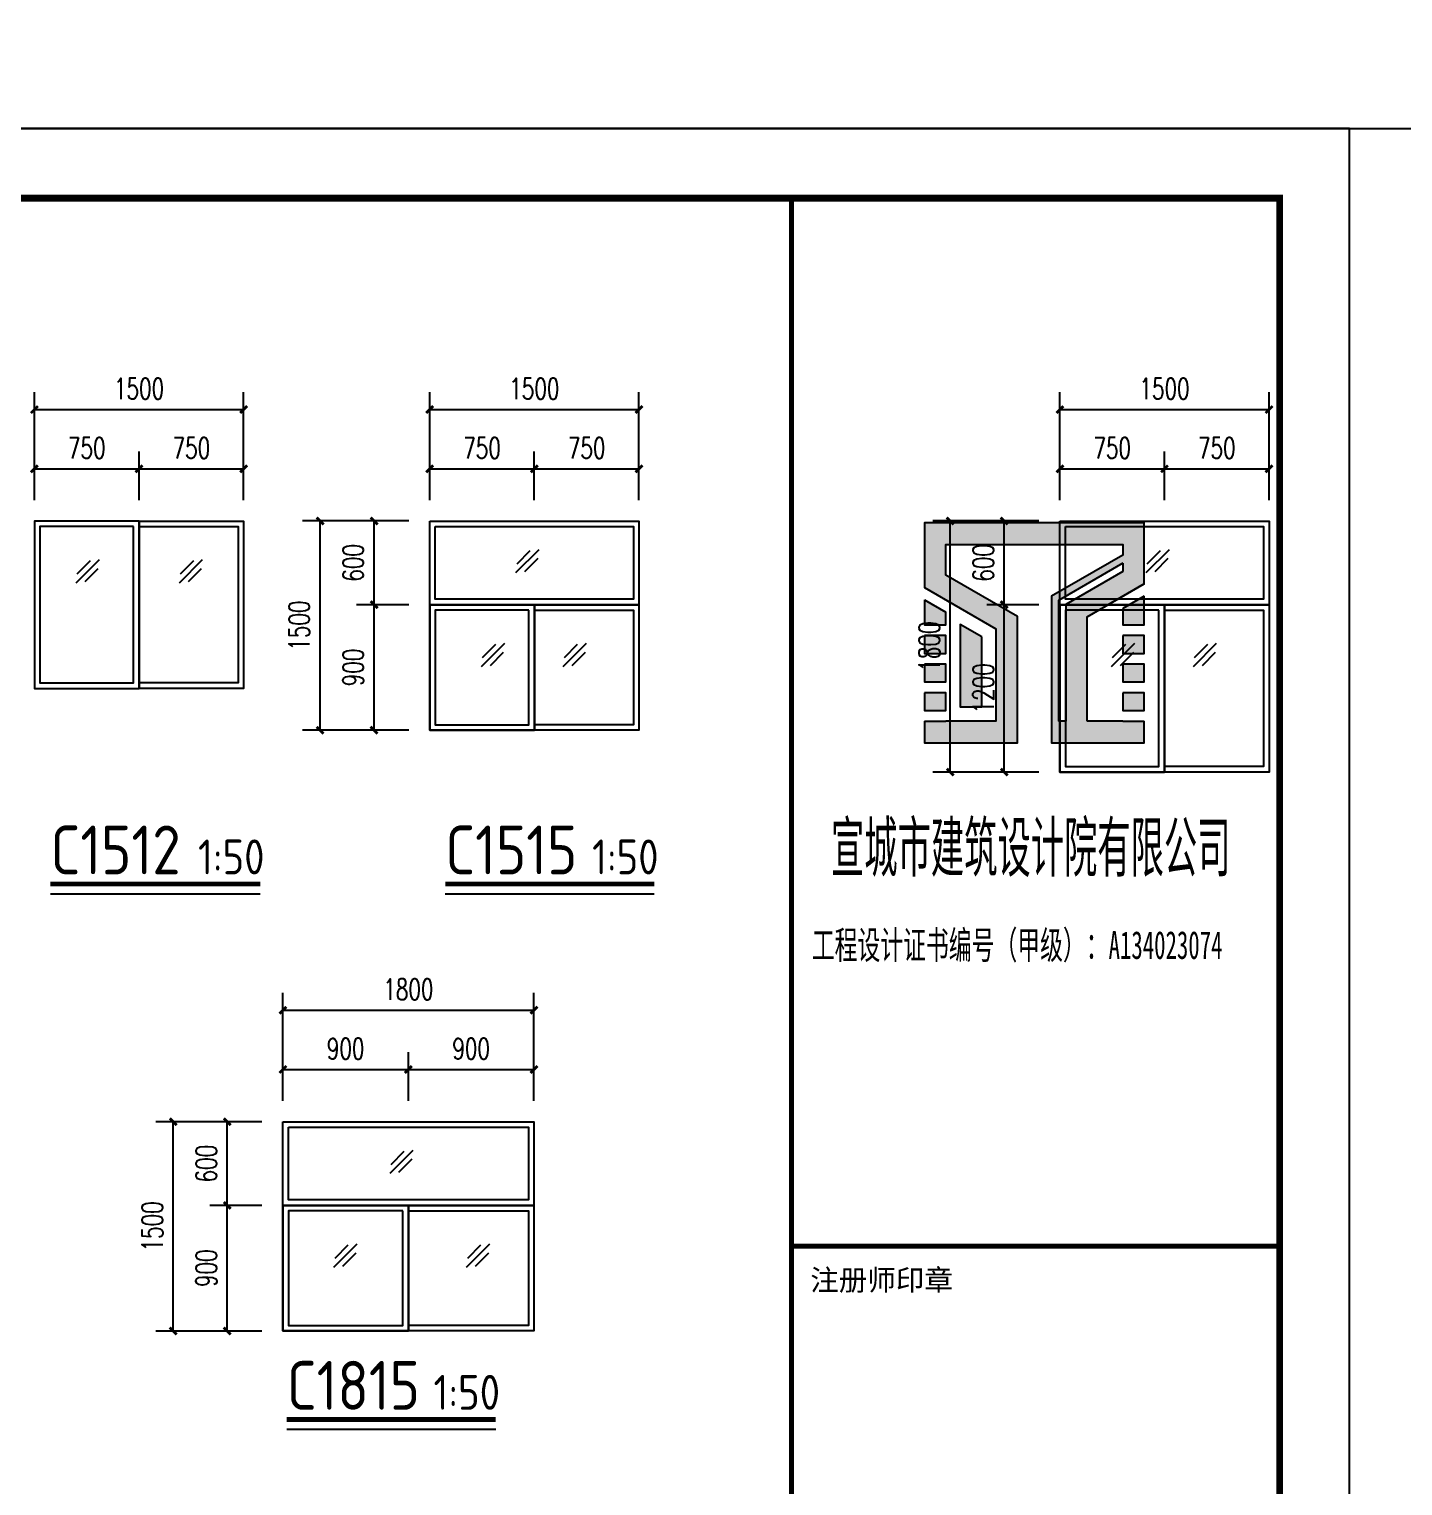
# Model space of a CAD drawing. Extents: x -4747 to 1060961, y -766984 to 396631.
# Drawn here: x 471905 to 481754, y -342545 to -332102 of the extents above; entities that cross this region are included whole.
import ezdxf
from ezdxf.enums import TextEntityAlignment as Align

# ---------------------------------------------------------------- set-up
doc = ezdxf.new("R2010")
doc.units = 0
doc.header["$LTSCALE"] = 1000
doc.header["$MEASUREMENT"] = 0
doc.layers.get('0').update_dxf_attribs({"linetype": 'CONTINUOUS'})
doc.layers.get('DEFPOINTS').update_dxf_attribs({"linetype": 'CONTINUOUS'})
for name, color, linetype in [('BZ_标准图框', 7, 'CONTINUOUS'), ('DIM_SYMB', 3, 'CONTINUOUS'), ('PUB_DIM', 3, 'CONTINUOUS'), ('PUB_TEXT', 7, 'CONTINUOUS'), ('PUB_TITLE', 4, 'CONTINUOUS'), ('窗户', 140, 'CONTINUOUS')]:
    doc.layers.add(name, color=color, linetype=linetype)
doc.styles.add('DIM_FONT', font='SIMPLEX', dxfattribs={"width": 0.7, "bigfont": 'GBCBIG'})
doc.styles.add('HT', font='simhei.ttf')
doc.styles.get("Standard").update_dxf_attribs({"font": 'gbenor.shx', "bigfont": 'gbcbig.shx'})
doc.dimstyles.new('DIMN50', dxfattribs={"dimscale": 0.5, "dimtxt": 300, "dimasz": 100, "dimexe": 250, "dimexo": 300, "dimgap": 150, "dimtad": 1, "dimdec": 0, "dimzin": 0, "dimtxsty": 'DIM_FONT', "dimblk": 'ARCHTICK', "dimcen": 0.09, "dimclrt": 7, "dimazin": 3, "dimtfac": 1, "dimtdec": 0, "dimtix": 1, "dimtmove": 0, "dimatfit": 3, "dimtolj": 1, "dimtzin": 0})

# ---------------------------------------------------------------- blocks, each defined once
blk = doc.blocks.new('_ARCHTICK')
at = {"color": 0, "linetype": 'BYBLOCK', "const_width": 0.4}
blk.add_lwpolyline([(-0.5, -0.5), (0.5, 0.5)], dxfattribs=at)
blk = doc.blocks.new('*D249')
at = {"layer": 'DEFPOINTS', "color": 0}
for p in [(472938, -339935), (473724, -339935), (473724, -341435)]:
    blk.add_point(p, dxfattribs=at)
at = {"layer": 'PUB_DIM', "color": 0}
for p, q in [((473574, -339935), (472813, -339935)), ((472938, -341435), (472938, -339935)), ((473574, -341435), (472813, -341435))]:
    blk.add_line(p, q, dxfattribs=at)
at = {"layer": 'PUB_DIM', "color": 0, "xscale": 50, "yscale": 50, "zscale": 50}
for p, rotation in [((472938, -339935), 90), ((472938, -341435), 270)]:
    blk.add_blockref('_ARCHTICK', p, dxfattribs=dict(at, rotation=rotation))
at = {"layer": 'PUB_DIM', "color": 7, "insert": (472788, -340685), "char_height": 150, "attachment_point": 5, "rotation": 90, "style": 'DIM_FONT'}
blk.add_mtext('\\A1;1500', dxfattribs=at)
blk = doc.blocks.new('*D250')
at = {"layer": 'DEFPOINTS', "color": 0}
for p in [(473325, -339935), (473724, -339935), (473724, -340535)]:
    blk.add_point(p, dxfattribs=at)
at = {"layer": 'PUB_DIM', "color": 0}
for p, q in [((473574, -339935), (473200, -339935)), ((473325, -340535), (473325, -339935)), ((473574, -340535), (473200, -340535))]:
    blk.add_line(p, q, dxfattribs=at)
at = {"layer": 'PUB_DIM', "color": 0, "xscale": 50, "yscale": 50, "zscale": 50}
for p, rotation in [((473325, -339935), 90), ((473325, -340535), 270)]:
    blk.add_blockref('_ARCHTICK', p, dxfattribs=dict(at, rotation=rotation))
at = {"layer": 'PUB_DIM', "color": 7, "insert": (473175, -340235), "char_height": 150, "attachment_point": 5, "rotation": 90, "style": 'DIM_FONT'}
blk.add_mtext('\\A1;600', dxfattribs=at)
blk = doc.blocks.new('*D251')
at = {"layer": 'DEFPOINTS', "color": 0}
for p in [(473325, -340535), (473724, -340535), (473724, -341435)]:
    blk.add_point(p, dxfattribs=at)
at = {"layer": 'PUB_DIM', "color": 0}
for p, q in [((473574, -340535), (473200, -340535)), ((473325, -341435), (473325, -340535)), ((473574, -341435), (473200, -341435))]:
    blk.add_line(p, q, dxfattribs=at)
at = {"layer": 'PUB_DIM', "color": 0, "xscale": 50, "yscale": 50, "zscale": 50}
for p, rotation in [((473325, -340535), 90), ((473325, -341435), 270)]:
    blk.add_blockref('_ARCHTICK', p, dxfattribs=dict(at, rotation=rotation))
at = {"layer": 'PUB_DIM', "color": 7, "insert": (473175, -340985), "char_height": 150, "attachment_point": 5, "rotation": 90, "style": 'DIM_FONT'}
blk.add_mtext('\\A1;900', dxfattribs=at)
blk = doc.blocks.new('*D252')
at = {"layer": 'DEFPOINTS', "color": 0}
for p in [(475524, -339135), (473724, -339935), (475524, -339935)]:
    blk.add_point(p, dxfattribs=at)
at = {"layer": 'PUB_DIM', "color": 0}
for p, q in [((473724, -339785), (473724, -339010)), ((475524, -339785), (475524, -339010)), ((473724, -339135), (475524, -339135))]:
    blk.add_line(p, q, dxfattribs=at)
at = {"layer": 'PUB_DIM', "color": 0, "xscale": 50, "yscale": 50, "zscale": 50, "rotation": 180}
blk.add_blockref('_ARCHTICK', (473724, -339135), dxfattribs=at)
at = {"layer": 'PUB_DIM', "color": 0, "xscale": 50, "yscale": 50, "zscale": 50}
blk.add_blockref('_ARCHTICK', (475524, -339135), dxfattribs=at)
at = {"layer": 'PUB_DIM', "color": 7, "insert": (474624, -338985), "char_height": 150, "attachment_point": 5, "style": 'DIM_FONT'}
blk.add_mtext('\\A1;1800', dxfattribs=at)
blk = doc.blocks.new('*D253')
at = {"layer": 'DEFPOINTS', "color": 0}
for p in [(474624, -339560), (473724, -339935), (474624, -339935)]:
    blk.add_point(p, dxfattribs=at)
at = {"layer": 'PUB_DIM', "color": 0}
for p, q in [((473724, -339785), (473724, -339435)), ((474624, -339785), (474624, -339435)), ((473724, -339560), (474624, -339560))]:
    blk.add_line(p, q, dxfattribs=at)
at = {"layer": 'PUB_DIM', "color": 0, "xscale": 50, "yscale": 50, "zscale": 50, "rotation": 180}
blk.add_blockref('_ARCHTICK', (473724, -339560), dxfattribs=at)
at = {"layer": 'PUB_DIM', "color": 0, "xscale": 50, "yscale": 50, "zscale": 50}
blk.add_blockref('_ARCHTICK', (474624, -339560), dxfattribs=at)
at = {"layer": 'PUB_DIM', "color": 7, "insert": (474174, -339410), "char_height": 150, "attachment_point": 5, "style": 'DIM_FONT'}
blk.add_mtext('\\A1;900', dxfattribs=at)
blk = doc.blocks.new('*D254')
at = {"layer": 'DEFPOINTS', "color": 0}
for p in [(475524, -339560), (474624, -339935), (475524, -339935)]:
    blk.add_point(p, dxfattribs=at)
at = {"layer": 'PUB_DIM', "color": 0}
for p, q in [((474624, -339785), (474624, -339435)), ((475524, -339785), (475524, -339435)), ((474624, -339560), (475524, -339560))]:
    blk.add_line(p, q, dxfattribs=at)
at = {"layer": 'PUB_DIM', "color": 0, "xscale": 50, "yscale": 50, "zscale": 50, "rotation": 180}
blk.add_blockref('_ARCHTICK', (474624, -339560), dxfattribs=at)
at = {"layer": 'PUB_DIM', "color": 0, "xscale": 50, "yscale": 50, "zscale": 50}
blk.add_blockref('_ARCHTICK', (475524, -339560), dxfattribs=at)
at = {"layer": 'PUB_DIM', "color": 7, "insert": (475074, -339410), "char_height": 150, "attachment_point": 5, "style": 'DIM_FONT'}
blk.add_mtext('\\A1;900', dxfattribs=at)
blk = doc.blocks.new('*D270')
at = {"layer": 'DEFPOINTS', "color": 0}
for p in [(478509, -335628), (479295, -335628), (479295, -337428)]:
    blk.add_point(p, dxfattribs=at)
at = {"layer": 'PUB_DIM', "color": 0}
for p, q in [((479145, -335628), (478384, -335628)), ((478509, -337428), (478509, -335628)), ((479145, -337428), (478384, -337428))]:
    blk.add_line(p, q, dxfattribs=at)
at = {"layer": 'PUB_DIM', "color": 0, "xscale": 50, "yscale": 50, "zscale": 50}
for p, rotation in [((478509, -335628), 90), ((478509, -337428), 270)]:
    blk.add_blockref('_ARCHTICK', p, dxfattribs=dict(at, rotation=rotation))
at = {"layer": 'PUB_DIM', "color": 7, "insert": (478359, -336528), "char_height": 150, "attachment_point": 5, "rotation": 90, "style": 'DIM_FONT'}
blk.add_mtext('\\A1;1800', dxfattribs=at)
blk = doc.blocks.new('*D271')
at = {"layer": 'DEFPOINTS', "color": 0}
for p in [(478896, -335628), (479295, -335628), (479295, -336228)]:
    blk.add_point(p, dxfattribs=at)
at = {"layer": 'PUB_DIM', "color": 0}
for p, q in [((479145, -335628), (478771, -335628)), ((478896, -336228), (478896, -335628)), ((479145, -336228), (478771, -336228))]:
    blk.add_line(p, q, dxfattribs=at)
at = {"layer": 'PUB_DIM', "color": 0, "xscale": 50, "yscale": 50, "zscale": 50}
for p, rotation in [((478896, -335628), 90), ((478896, -336228), 270)]:
    blk.add_blockref('_ARCHTICK', p, dxfattribs=dict(at, rotation=rotation))
at = {"layer": 'PUB_DIM', "color": 7, "insert": (478746, -335928), "char_height": 150, "attachment_point": 5, "rotation": 90, "style": 'DIM_FONT'}
blk.add_mtext('\\A1;600', dxfattribs=at)
blk = doc.blocks.new('*D272')
at = {"layer": 'DEFPOINTS', "color": 0}
for p in [(478896, -336228), (479295, -336228), (479295, -337428)]:
    blk.add_point(p, dxfattribs=at)
at = {"layer": 'PUB_DIM', "color": 0}
for p, q in [((479145, -336228), (478771, -336228)), ((478896, -337428), (478896, -336228)), ((479145, -337428), (478771, -337428))]:
    blk.add_line(p, q, dxfattribs=at)
at = {"layer": 'PUB_DIM', "color": 0, "xscale": 50, "yscale": 50, "zscale": 50}
for p, rotation in [((478896, -336228), 90), ((478896, -337428), 270)]:
    blk.add_blockref('_ARCHTICK', p, dxfattribs=dict(at, rotation=rotation))
at = {"layer": 'PUB_DIM', "color": 7, "insert": (478746, -336828), "char_height": 150, "attachment_point": 5, "rotation": 90, "style": 'DIM_FONT'}
blk.add_mtext('\\A1;1200', dxfattribs=at)
blk = doc.blocks.new('*D273')
at = {"layer": 'DEFPOINTS', "color": 0}
for p in [(480795, -334829), (479295, -335628), (480795, -335628)]:
    blk.add_point(p, dxfattribs=at)
at = {"layer": 'PUB_DIM', "color": 0}
for p, q in [((479295, -335478), (479295, -334704)), ((480795, -335478), (480795, -334704)), ((479295, -334829), (480795, -334829))]:
    blk.add_line(p, q, dxfattribs=at)
at = {"layer": 'PUB_DIM', "color": 0, "xscale": 50, "yscale": 50, "zscale": 50, "rotation": 180}
blk.add_blockref('_ARCHTICK', (479295, -334829), dxfattribs=at)
at = {"layer": 'PUB_DIM', "color": 0, "xscale": 50, "yscale": 50, "zscale": 50}
blk.add_blockref('_ARCHTICK', (480795, -334829), dxfattribs=at)
at = {"layer": 'PUB_DIM', "color": 7, "insert": (480045, -334679), "char_height": 150, "attachment_point": 5, "style": 'DIM_FONT'}
blk.add_mtext('\\A1;1500', dxfattribs=at)
blk = doc.blocks.new('*D274')
at = {"layer": 'DEFPOINTS', "color": 0}
for p in [(480045, -335254), (479295, -335628), (480045, -335628)]:
    blk.add_point(p, dxfattribs=at)
at = {"layer": 'PUB_DIM', "color": 0}
for p, q in [((479295, -335478), (479295, -335129)), ((480045, -335478), (480045, -335129)), ((479295, -335254), (480045, -335254))]:
    blk.add_line(p, q, dxfattribs=at)
at = {"layer": 'PUB_DIM', "color": 0, "xscale": 50, "yscale": 50, "zscale": 50, "rotation": 180}
blk.add_blockref('_ARCHTICK', (479295, -335254), dxfattribs=at)
at = {"layer": 'PUB_DIM', "color": 0, "xscale": 50, "yscale": 50, "zscale": 50}
blk.add_blockref('_ARCHTICK', (480045, -335254), dxfattribs=at)
at = {"layer": 'PUB_DIM', "color": 7, "insert": (479670, -335104), "char_height": 150, "attachment_point": 5, "style": 'DIM_FONT'}
blk.add_mtext('\\A1;750', dxfattribs=at)
blk = doc.blocks.new('*D275')
at = {"layer": 'DEFPOINTS', "color": 0}
for p in [(480795, -335254), (480045, -335628), (480795, -335628)]:
    blk.add_point(p, dxfattribs=at)
at = {"layer": 'PUB_DIM', "color": 0}
for p, q in [((480045, -335478), (480045, -335129)), ((480795, -335478), (480795, -335129)), ((480045, -335254), (480795, -335254))]:
    blk.add_line(p, q, dxfattribs=at)
at = {"layer": 'PUB_DIM', "color": 0, "xscale": 50, "yscale": 50, "zscale": 50, "rotation": 180}
blk.add_blockref('_ARCHTICK', (480045, -335254), dxfattribs=at)
at = {"layer": 'PUB_DIM', "color": 0, "xscale": 50, "yscale": 50, "zscale": 50}
blk.add_blockref('_ARCHTICK', (480795, -335254), dxfattribs=at)
at = {"layer": 'PUB_DIM', "color": 7, "insert": (480420, -335104), "char_height": 150, "attachment_point": 5, "style": 'DIM_FONT'}
blk.add_mtext('\\A1;750', dxfattribs=at)
blk = doc.blocks.new('*D276')
at = {"layer": 'DEFPOINTS', "color": 0}
for p in [(471544, -335628), (471943, -335628), (471943, -336828)]:
    blk.add_point(p, dxfattribs=at)
at = {"layer": 'PUB_DIM', "color": 0}
for p, q in [((471793, -335628), (471419, -335628)), ((471544, -336828), (471544, -335628)), ((471793, -336828), (471419, -336828))]:
    blk.add_line(p, q, dxfattribs=at)
at = {"layer": 'PUB_DIM', "color": 0, "xscale": 50, "yscale": 50, "zscale": 50}
for p, rotation in [((471544, -335628), 90), ((471544, -336828), 270)]:
    blk.add_blockref('_ARCHTICK', p, dxfattribs=dict(at, rotation=rotation))
at = {"layer": 'PUB_DIM', "color": 7, "insert": (471394, -336228), "char_height": 150, "attachment_point": 5, "rotation": 90, "style": 'DIM_FONT'}
blk.add_mtext('\\A1;1200', dxfattribs=at)
blk = doc.blocks.new('*D277')
at = {"layer": 'DEFPOINTS', "color": 0}
for p in [(473443, -334829), (471943, -335628), (473443, -335628)]:
    blk.add_point(p, dxfattribs=at)
at = {"layer": 'PUB_DIM', "color": 0}
for p, q in [((471943, -335478), (471943, -334704)), ((473443, -335478), (473443, -334704)), ((471943, -334829), (473443, -334829))]:
    blk.add_line(p, q, dxfattribs=at)
at = {"layer": 'PUB_DIM', "color": 0, "xscale": 50, "yscale": 50, "zscale": 50, "rotation": 180}
blk.add_blockref('_ARCHTICK', (471943, -334829), dxfattribs=at)
at = {"layer": 'PUB_DIM', "color": 0, "xscale": 50, "yscale": 50, "zscale": 50}
blk.add_blockref('_ARCHTICK', (473443, -334829), dxfattribs=at)
at = {"layer": 'PUB_DIM', "color": 7, "insert": (472693, -334679), "char_height": 150, "attachment_point": 5, "style": 'DIM_FONT'}
blk.add_mtext('\\A1;1500', dxfattribs=at)
blk = doc.blocks.new('*D278')
at = {"layer": 'DEFPOINTS', "color": 0}
for p in [(472693, -335254), (471943, -335628), (472693, -335628)]:
    blk.add_point(p, dxfattribs=at)
at = {"layer": 'PUB_DIM', "color": 0}
for p, q in [((471943, -335478), (471943, -335129)), ((472693, -335478), (472693, -335129)), ((471943, -335254), (472693, -335254))]:
    blk.add_line(p, q, dxfattribs=at)
at = {"layer": 'PUB_DIM', "color": 0, "xscale": 50, "yscale": 50, "zscale": 50, "rotation": 180}
blk.add_blockref('_ARCHTICK', (471943, -335254), dxfattribs=at)
at = {"layer": 'PUB_DIM', "color": 0, "xscale": 50, "yscale": 50, "zscale": 50}
blk.add_blockref('_ARCHTICK', (472693, -335254), dxfattribs=at)
at = {"layer": 'PUB_DIM', "color": 7, "insert": (472318, -335104), "char_height": 150, "attachment_point": 5, "style": 'DIM_FONT'}
blk.add_mtext('\\A1;750', dxfattribs=at)
blk = doc.blocks.new('*D279')
at = {"layer": 'DEFPOINTS', "color": 0}
for p in [(473443, -335254), (472693, -335628), (473443, -335628)]:
    blk.add_point(p, dxfattribs=at)
at = {"layer": 'PUB_DIM', "color": 0}
for p, q in [((472693, -335478), (472693, -335129)), ((473443, -335478), (473443, -335129)), ((472693, -335254), (473443, -335254))]:
    blk.add_line(p, q, dxfattribs=at)
at = {"layer": 'PUB_DIM', "color": 0, "xscale": 50, "yscale": 50, "zscale": 50, "rotation": 180}
blk.add_blockref('_ARCHTICK', (472693, -335254), dxfattribs=at)
at = {"layer": 'PUB_DIM', "color": 0, "xscale": 50, "yscale": 50, "zscale": 50}
blk.add_blockref('_ARCHTICK', (473443, -335254), dxfattribs=at)
at = {"layer": 'PUB_DIM', "color": 7, "insert": (473068, -335104), "char_height": 150, "attachment_point": 5, "style": 'DIM_FONT'}
blk.add_mtext('\\A1;750', dxfattribs=at)
blk = doc.blocks.new('*D280')
at = {"layer": 'DEFPOINTS', "color": 0}
for p in [(473991, -335628), (474777, -335628), (474777, -337128)]:
    blk.add_point(p, dxfattribs=at)
at = {"layer": 'PUB_DIM', "color": 0}
for p, q in [((474627, -335628), (473866, -335628)), ((473991, -337128), (473991, -335628)), ((474627, -337128), (473866, -337128))]:
    blk.add_line(p, q, dxfattribs=at)
at = {"layer": 'PUB_DIM', "color": 0, "xscale": 50, "yscale": 50, "zscale": 50}
for p, rotation in [((473991, -335628), 90), ((473991, -337128), 270)]:
    blk.add_blockref('_ARCHTICK', p, dxfattribs=dict(at, rotation=rotation))
at = {"layer": 'PUB_DIM', "color": 7, "insert": (473841, -336378), "char_height": 150, "attachment_point": 5, "rotation": 90, "style": 'DIM_FONT'}
blk.add_mtext('\\A1;1500', dxfattribs=at)
blk = doc.blocks.new('*D281')
at = {"layer": 'DEFPOINTS', "color": 0}
for p in [(474378, -335628), (474777, -335628), (474777, -336228)]:
    blk.add_point(p, dxfattribs=at)
at = {"layer": 'PUB_DIM', "color": 0}
for p, q in [((474627, -335628), (474253, -335628)), ((474378, -336228), (474378, -335628)), ((474627, -336228), (474253, -336228))]:
    blk.add_line(p, q, dxfattribs=at)
at = {"layer": 'PUB_DIM', "color": 0, "xscale": 50, "yscale": 50, "zscale": 50}
for p, rotation in [((474378, -335628), 90), ((474378, -336228), 270)]:
    blk.add_blockref('_ARCHTICK', p, dxfattribs=dict(at, rotation=rotation))
at = {"layer": 'PUB_DIM', "color": 7, "insert": (474228, -335928), "char_height": 150, "attachment_point": 5, "rotation": 90, "style": 'DIM_FONT'}
blk.add_mtext('\\A1;600', dxfattribs=at)
blk = doc.blocks.new('*D282')
at = {"layer": 'DEFPOINTS', "color": 0}
for p in [(474378, -336228), (474777, -336228), (474777, -337128)]:
    blk.add_point(p, dxfattribs=at)
at = {"layer": 'PUB_DIM', "color": 0}
for p, q in [((474627, -336228), (474253, -336228)), ((474378, -337128), (474378, -336228)), ((474627, -337128), (474253, -337128))]:
    blk.add_line(p, q, dxfattribs=at)
at = {"layer": 'PUB_DIM', "color": 0, "xscale": 50, "yscale": 50, "zscale": 50}
for p, rotation in [((474378, -336228), 90), ((474378, -337128), 270)]:
    blk.add_blockref('_ARCHTICK', p, dxfattribs=dict(at, rotation=rotation))
at = {"layer": 'PUB_DIM', "color": 7, "insert": (474228, -336678), "char_height": 150, "attachment_point": 5, "rotation": 90, "style": 'DIM_FONT'}
blk.add_mtext('\\A1;900', dxfattribs=at)
blk = doc.blocks.new('*D283')
at = {"layer": 'DEFPOINTS', "color": 0}
for p in [(476277, -334829), (474777, -335628), (476277, -335628)]:
    blk.add_point(p, dxfattribs=at)
at = {"layer": 'PUB_DIM', "color": 0}
for p, q in [((474777, -335478), (474777, -334704)), ((476277, -335478), (476277, -334704)), ((474777, -334829), (476277, -334829))]:
    blk.add_line(p, q, dxfattribs=at)
at = {"layer": 'PUB_DIM', "color": 0, "xscale": 50, "yscale": 50, "zscale": 50, "rotation": 180}
blk.add_blockref('_ARCHTICK', (474777, -334829), dxfattribs=at)
at = {"layer": 'PUB_DIM', "color": 0, "xscale": 50, "yscale": 50, "zscale": 50}
blk.add_blockref('_ARCHTICK', (476277, -334829), dxfattribs=at)
at = {"layer": 'PUB_DIM', "color": 7, "insert": (475527, -334679), "char_height": 150, "attachment_point": 5, "style": 'DIM_FONT'}
blk.add_mtext('\\A1;1500', dxfattribs=at)
blk = doc.blocks.new('*D284')
at = {"layer": 'DEFPOINTS', "color": 0}
for p in [(475527, -335254), (474777, -335628), (475527, -335628)]:
    blk.add_point(p, dxfattribs=at)
at = {"layer": 'PUB_DIM', "color": 0}
for p, q in [((474777, -335478), (474777, -335129)), ((475527, -335478), (475527, -335129)), ((474777, -335254), (475527, -335254))]:
    blk.add_line(p, q, dxfattribs=at)
at = {"layer": 'PUB_DIM', "color": 0, "xscale": 50, "yscale": 50, "zscale": 50, "rotation": 180}
blk.add_blockref('_ARCHTICK', (474777, -335254), dxfattribs=at)
at = {"layer": 'PUB_DIM', "color": 0, "xscale": 50, "yscale": 50, "zscale": 50}
blk.add_blockref('_ARCHTICK', (475527, -335254), dxfattribs=at)
at = {"layer": 'PUB_DIM', "color": 7, "insert": (475152, -335104), "char_height": 150, "attachment_point": 5, "style": 'DIM_FONT'}
blk.add_mtext('\\A1;750', dxfattribs=at)
blk = doc.blocks.new('*D285')
at = {"layer": 'DEFPOINTS', "color": 0}
for p in [(476277, -335254), (475527, -335628), (476277, -335628)]:
    blk.add_point(p, dxfattribs=at)
at = {"layer": 'PUB_DIM', "color": 0}
for p, q in [((475527, -335478), (475527, -335129)), ((476277, -335478), (476277, -335129)), ((475527, -335254), (476277, -335254))]:
    blk.add_line(p, q, dxfattribs=at)
at = {"layer": 'PUB_DIM', "color": 0, "xscale": 50, "yscale": 50, "zscale": 50, "rotation": 180}
blk.add_blockref('_ARCHTICK', (475527, -335254), dxfattribs=at)
at = {"layer": 'PUB_DIM', "color": 0, "xscale": 50, "yscale": 50, "zscale": 50}
blk.add_blockref('_ARCHTICK', (476277, -335254), dxfattribs=at)
at = {"layer": 'PUB_DIM', "color": 7, "insert": (475902, -335104), "char_height": 150, "attachment_point": 5, "style": 'DIM_FONT'}
blk.add_mtext('\\A1;750', dxfattribs=at)

msp = doc.modelspace()

# ---------------------------------------------------------------- hatches: boundary and pattern name
h = msp.add_hatch(color=1)
h.paths.add_polyline_path([(479900.4, -335641.7), (478324.8, -335641.7), (478324.8, -336104.6), (478836.8, -336400.2), (478836.8, -337063.7), (478478.4, -337063.7), (478324.8, -337063.7), (478324.8, -337217.3), (478990.4, -337217.3), (478990.4, -336311.5), (478478.4, -336015.9), (478478.4, -335795.3), (479746.8, -335795.3), (479746.8, -335872.1), (479234.8, -336167.7), (479234.8, -337217.3), (479900.4, -337217.3), (479900.4, -337063.7), (479746.8, -337063.7), (479490.8, -337063.7), (479490.8, -336315.5), (479900.4, -336079)])
h.paths.add_polyline_path([(479746.8, -335990.3), (479337.2, -336226.8), (479337.2, -337063.7), (479286, -337063.7), (479286, -336197.3), (479746.8, -335931.2)], flags=16)
h = msp.add_hatch(color=1)
h.paths.add_polyline_path([(479900.4, -336167.7), (479746.8, -336256.4), (479746.8, -336372.5), (479900.4, -336372.5)])
h.paths.add_polyline_path([(479746.8, -336449.3), (479746.8, -336577.3), (479900.4, -336577.3), (479900.4, -336449.3)])
h.paths.add_polyline_path([(479746.8, -336654.1), (479746.8, -336782.1), (479900.4, -336782.1), (479900.4, -336654.1)])
h.paths.add_polyline_path([(479900.4, -336986.9), (479900.4, -336858.9), (479746.8, -336858.9), (479746.8, -336986.9)])
h.paths.add_polyline_path([(478734.4, -336459.3), (478580.8, -336370.7), (478580.8, -336961.3), (478734.4, -336961.3)])
h.paths.add_polyline_path([(478324.8, -336193.3), (478324.8, -336372.5), (478478.4, -336372.5), (478478.4, -336282)])
h.paths.add_polyline_path([(478324.8, -336449.3), (478324.8, -336577.3), (478478.4, -336577.3), (478478.4, -336449.3)])
h.paths.add_polyline_path([(478478.4, -336782.1), (478478.4, -336654.1), (478324.8, -336654.1), (478324.8, -336782.1)])
h.paths.add_polyline_path([(478478.4, -336858.9), (478324.8, -336858.9), (478324.8, -336986.9), (478478.4, -336986.9)])

# ---------------------------------------------------------------- linework, layer by layer
for points in [[(479490.8, -337063.7), (479490.8, -336315.5), (479900.4, -336079), (479900.4, -335641.7), (478324.8, -335641.7), (478324.8, -336104.6), (478836.8, -336400.2), (478836.8, -337063.7), (478478.4, -337063.7)], [(478324.8, -337063.7), (478324.8, -337217.3), (478990.4, -337217.3), (478990.4, -336311.5), (478478.4, -336015.9), (478478.4, -335795.3), (479746.8, -335795.3), (479746.8, -335872.1), (479234.8, -336167.7), (479234.8, -337217.3), (479900.4, -337217.3), (479900.4, -337063.7)], [(479746.8, -335931.2), (479286, -336197.3), (479286, -337063.7)], [(479746.8, -335931.2), (479746.8, -335990.3)], [(479746.8, -335990.3), (479337.2, -336226.8), (479337.2, -337063.7)], [(479900.4, -336079), (479615.5, -336243.5)], [(479746.8, -336256.4), (479746.8, -336372.5), (479900.4, -336372.5), (479900.4, -336167.7)], [(479900.4, -336167.7), (479746.8, -336256.4)], [(478324.8, -336193.3), (478324.8, -336372.5), (478478.4, -336372.5), (478478.4, -336282)], [(478324.8, -336193.3), (478478.4, -336282)], [(478324.8, -337063.7), (478478.4, -337063.7)], [(479337.2, -337063.7), (479286, -337063.7)], [(479746.8, -337063.7), (479490.8, -337063.7)], [(479746.8, -337063.7), (479900.4, -337063.7)]]:
    msp.add_lwpolyline(points)
for points in [[(478734.4, -336459.3), (478580.8, -336370.7), (478580.8, -336961.3), (478734.4, -336961.3)], [(478324.8, -336449.3), (478324.8, -336577.3), (478478.4, -336577.3), (478478.4, -336449.3)], [(479746.8, -336449.3), (479746.8, -336577.3), (479900.4, -336577.3), (479900.4, -336449.3)], [(478324.8, -336654.1), (478324.8, -336782.1), (478478.4, -336782.1), (478478.4, -336654.1)], [(479746.8, -336654.1), (479746.8, -336782.1), (479900.4, -336782.1), (479900.4, -336654.1)], [(478324.8, -336858.9), (478324.8, -336986.9), (478478.4, -336986.9), (478478.4, -336858.9)], [(479746.8, -336858.9), (479746.8, -336986.9), (479900.4, -336986.9), (479900.4, -336858.9)]]:
    msp.add_lwpolyline(points, close=True)
at = {"layer": 'BZ_标准图框', "const_width": 35}
for points in [[(477370.8, -374364.3), (477370.8, -333314.3)], [(477370.8, -340826.8), (480870.8, -340826.8)]]:
    msp.add_lwpolyline(points, dxfattribs=at)
at = {"layer": 'DIM_SYMB'}
for points in [[(472166.9, -336144.9, 0, 0, 0), (472353.9, -336144.9, 40, 0, 0), (472503.9, -336144.9, 0, 0, 0)], [(473233, -336144.9, 0, 0, 0), (473046, -336144.9, 40, 0, 0), (472896, -336144.9, 0, 0, 0)], [(475072.9, -336744.9, 0, 0, 0), (475259.9, -336744.9, 40, 0, 0), (475409.9, -336744.9, 0, 0, 0)], [(475985.5, -336744.9, 0, 0, 0), (475798.5, -336744.9, 40, 0, 0), (475648.5, -336744.9, 0, 0, 0)], [(479590.4, -336744.9, 0, 0, 0), (479777.4, -336744.9, 40, 0, 0), (479927.4, -336744.9, 0, 0, 0)], [(480503, -336744.9, 0, 0, 0), (480316, -336744.9, 40, 0, 0), (480166, -336744.9, 0, 0, 0)], [(474015.8, -341051, 0, 0, 0), (474202.8, -341051, 40, 0, 0), (474352.8, -341051, 0, 0, 0)], [(475292.4, -341051, 0, 0, 0), (475105.4, -341051, 40, 0, 0), (474955.4, -341051, 0, 0, 0)]]:
    msp.add_lwpolyline(points, format="xyseb", dxfattribs=at)
at = {"layer": 'DIM_SYMB', "const_width": 35}
for points in [[(472057.9, -338230.1), (473561.7, -338230.1)], [(474888.6, -338230.1), (476387, -338230.1)], [(473752, -342068.7), (475250.3, -342068.7)]]:
    msp.add_lwpolyline(points, dxfattribs=at)
at = {"layer": 'DIM_SYMB'}
for points in [[(472057.9, -338300.1), (473561.7, -338300.1)], [(474888.6, -338300.1), (476387, -338300.1)], [(473752, -342138.7), (475250.3, -342138.7)]]:
    msp.add_lwpolyline(points, dxfattribs=at)
at = {"layer": 'PUB_TITLE'}
for points in [[(421920.8, -332814.3), (600270.8, -332814.3), (600270.8, -206664.3), (421920.8, -206664.3)], [(421920.8, -374864.3), (481370.8, -374864.3), (481370.8, -332814.3), (421920.8, -332814.3)]]:
    msp.add_lwpolyline(points, close=True, dxfattribs=at)
at = {"layer": 'PUB_TITLE', "const_width": 50}
msp.add_lwpolyline([(423170.8, -374364.3), (480870.8, -374364.3), (480870.8, -333314.3), (423170.8, -333314.3)], close=True, dxfattribs=at)
at = {"layer": '窗户'}
for points in [[(472692.7, -335628.4), (471942.7, -335628.4), (471942.7, -336828.4), (472692.7, -336828.4)], [(472692.7, -335628.4), (473442.7, -335628.4), (473442.7, -336828.4), (472692.7, -336828.4)], [(474777.2, -335628.4), (476277.2, -335628.4), (476277.2, -336228.4), (474777.2, -336228.4)], [(479294.7, -335628.4), (480794.7, -335628.4), (480794.7, -336228.4), (479294.7, -336228.4)], [(472652.7, -335668.4), (471982.7, -335668.4), (471982.7, -336788.4), (472652.7, -336788.4)], [(474817.2, -335668.4), (476237.2, -335668.4), (476237.2, -336188.4), (474817.2, -336188.4)], [(479334.7, -335668.4), (480754.7, -335668.4), (480754.7, -336188.4), (479334.7, -336188.4)], [(475527.2, -336228.4), (474777.2, -336228.4), (474777.2, -337128.4), (475527.2, -337128.4)], [(475487.2, -336268.4), (474817.2, -336268.4), (474817.2, -337088.4), (475487.2, -337088.4)], [(475527.2, -336228.4), (476277.2, -336228.4), (476277.2, -337128.4), (475527.2, -337128.4)], [(480044.7, -336228.4), (479294.7, -336228.4), (479294.7, -337428.4), (480044.7, -337428.4)], [(480004.7, -336268.4), (479334.7, -336268.4), (479334.7, -337388.4), (480004.7, -337388.4)], [(480044.7, -336228.4), (480794.7, -336228.4), (480794.7, -337428.4), (480044.7, -337428.4)], [(473724.1, -339934.5), (475524.1, -339934.5), (475524.1, -340534.5), (473724.1, -340534.5)], [(473764.1, -339974.5), (475484.1, -339974.5), (475484.1, -340494.5), (473764.1, -340494.5)], [(474624.1, -340534.5), (473724.1, -340534.5), (473724.1, -341434.5), (474624.1, -341434.5)], [(474624.1, -340534.5), (475524.1, -340534.5), (475524.1, -341434.5), (474624.1, -341434.5)], [(474584.1, -340574.5), (473764.1, -340574.5), (473764.1, -341394.5), (474584.1, -341394.5)]]:
    msp.add_lwpolyline(points, close=True, dxfattribs=at)
for points in [[(472692.7, -335628.4), (472692.7, -336828.4)], [(474777.2, -335628.4), (476277.2, -335628.4), (476277.2, -337128.4), (474777.2, -337128.4), (474777.2, -335628.4)], [(479294.7, -335628.4), (480794.7, -335628.4), (480794.7, -337428.4), (479294.7, -337428.4), (479294.7, -335628.4)], [(472692.7, -335668.4), (473402.7, -335668.4), (473402.7, -336788.4), (472692.7, -336788.4)], [(475559.8, -335833.9), (475393.1, -336000.6)], [(475495.7, -335841.4), (475400.6, -335936.5)], [(480077.3, -335833.9), (479910.6, -336000.6)], [(480013.2, -335841.4), (479918.1, -335936.5)], [(472406.1, -335906.2), (472239.4, -336072.9)], [(472342, -335913.7), (472247, -336008.8)], [(473146.6, -335906.2), (472979.8, -336072.9)], [(473082.5, -335913.7), (472987.4, -336008.8)], [(475552.2, -335898), (475457.2, -335993)], [(480069.7, -335898), (479974.7, -335993)], [(472398.6, -335970.3), (472303.5, -336065.3)], [(473139, -335970.3), (473044, -336065.3)], [(474777.2, -336228.4), (476277.2, -336228.4)], [(475527.2, -336228.4), (475527.2, -337128.4)], [(475527.2, -336268.4), (476237.2, -336268.4), (476237.2, -337088.4), (475527.2, -337088.4)], [(479294.7, -336228.4), (480794.7, -336228.4)], [(480044.7, -336228.4), (480044.7, -337428.4)], [(480044.7, -336268.4), (480754.7, -336268.4), (480754.7, -337388.4), (480044.7, -337388.4)], [(475312.1, -336506.2), (475145.4, -336672.9)], [(475248, -336513.7), (475153, -336608.8)], [(475304.6, -336570.3), (475209.5, -336665.3)], [(475899.1, -336506.2), (475732.3, -336672.9)], [(475835, -336513.7), (475739.9, -336608.8)], [(475891.5, -336570.3), (475796.5, -336665.3)], [(479829.6, -336506.2), (479662.9, -336672.9)], [(479765.5, -336513.7), (479670.5, -336608.8)], [(479822.1, -336570.3), (479727, -336665.3)], [(480416.6, -336506.2), (480249.8, -336672.9)], [(480352.5, -336513.7), (480257.4, -336608.8)], [(480409, -336570.3), (480314, -336665.3)], [(473724.1, -339934.5), (475524.1, -339934.5), (475524.1, -341434.5), (473724.1, -341434.5), (473724.1, -339934.5)], [(474656.6, -340140), (474489.9, -340306.7)], [(474592.5, -340147.5), (474497.5, -340242.6)], [(474649.1, -340204.1), (474554, -340299.1)], [(473724.1, -340534.5), (475524.1, -340534.5)], [(474624.1, -340534.5), (474624.1, -341434.5)], [(474624.1, -340574.5), (475484.1, -340574.5), (475484.1, -341394.5), (474624.1, -341394.5)], [(474255, -340812.3), (474088.2, -340979)], [(474190.8, -340819.8), (474095.8, -340914.9)], [(475205.9, -340812.3), (475039.2, -340979)], [(475141.8, -340819.8), (475046.7, -340914.9)], [(474247.4, -340876.4), (474152.4, -340971.4)], [(475198.4, -340876.4), (475103.3, -340971.4)]]:
    msp.add_lwpolyline(points, dxfattribs=at)

# ---------------------------------------------------------------- texts
at = {"layer": 'BZ_标准图框', "style": 'HT', "width": 0.5}
msp.add_text('宣城市建筑设计院有限公司', height=350, dxfattribs=at).set_placement((479085.9, -338140.3), align=Align.CENTER)
at = {"layer": 'BZ_标准图框', "style": 'HT', "width": 0.6}
msp.add_text('工程设计证书编号（甲级）：A134023074', height=200, dxfattribs=at).set_placement((477516.5, -338767.7))
at = {"layer": 'BZ_标准图框', "style": 'HT'}
msp.add_text('注册师印章', height=150, dxfattribs=at).set_placement((477505.4, -341144.2))
at = {"layer": 'PUB_TEXT'}
for s, height, p in [('C1512', 350, (472057.9, -338161.1, -1435.2)), ('C1515', 350, (474888.6, -338161.1, -1435.2)), ('1:50', 250, (473115.7, -338161.1, -1435.2)), ('1:50', 250, (475941, -338161.1, -1435.2)), ('C1815', 350, (473752, -341999.7, -1435.2)), ('1:50', 250, (474804.3, -341999.7, -1435.2))]:
    msp.add_text(s, height=height, dxfattribs=at).set_placement(p)

# ---------------------------------------------------------------- dimensions: what is measured, and where the dimension line sits
at = {"layer": 'PUB_DIM'}
for p1, p2, distance, picture, middle in [((471942.7, -335628.4), (473442.7, -335628.4), 799.5, '*D277', (472692.7, -334679)), ((474777.2, -335628.4), (476277.2, -335628.4), 799.5, '*D283', (475527.2, -334679)), ((479294.7, -335628.4), (480794.7, -335628.4), 799.5, '*D273', (480044.7, -334679)), ((471942.7, -335628.4), (472692.7, -335628.4), 374.4, '*D278', (472317.7, -335104.1)), ((472692.7, -335628.4), (473442.7, -335628.4), 374.4, '*D279', (473067.7, -335104.1)), ((474777.2, -335628.4), (475527.2, -335628.4), 374.4, '*D284', (475152.2, -335104.1)), ((475527.2, -335628.4), (476277.2, -335628.4), 374.4, '*D285', (475902.2, -335104.1)), ((479294.7, -335628.4), (480044.7, -335628.4), 374.4, '*D274', (479669.7, -335104.1)), ((480044.7, -335628.4), (480794.7, -335628.4), 374.4, '*D275', (480419.7, -335104.1)), ((471942.7, -336828.4), (471942.7, -335628.4), 399.2, '*D276', (471393.5, -336228.4)), ((474777.2, -337128.4), (474777.2, -335628.4), 785.8, '*D280', (473841.4, -336378.4)), ((474777.2, -336228.4), (474777.2, -335628.4), 399.2, '*D281', (474228, -335928.4)), ((479294.7, -337428.4), (479294.7, -335628.4), 785.8, '*D270', (478358.9, -336528.4)), ((479294.7, -336228.4), (479294.7, -335628.4), 399.2, '*D271', (478745.5, -335928.4)), ((474777.2, -337128.4), (474777.2, -336228.4), 399.2, '*D282', (474228, -336678.4)), ((479294.7, -337428.4), (479294.7, -336228.4), 399.2, '*D272', (478745.5, -336828.4)), ((473724.1, -339934.5), (475524.1, -339934.5), 799.5, '*D252', (474624.1, -338985.1)), ((473724.1, -339934.5), (474624.1, -339934.5), 374.4, '*D253', (474174.1, -339410.2)), ((474624.1, -339934.5), (475524.1, -339934.5), 374.4, '*D254', (475074.1, -339410.2)), ((473724.1, -341434.5), (473724.1, -339934.5), 785.8, '*D249', (472788.2, -340684.5)), ((473724.1, -340534.5), (473724.1, -339934.5), 399.2, '*D250', (473174.9, -340234.5)), ((473724.1, -341434.5), (473724.1, -340534.5), 399.2, '*D251', (473174.9, -340984.5))]:
    dim = msp.add_aligned_dim(p1=p1, p2=p2, distance=distance, dimstyle='DIMN50', dxfattribs=at)
    dim.commit()
    dim.dimension.update_dxf_attribs({"geometry": picture, "text_midpoint": middle})

doc.saveas('drawing.dxf')
